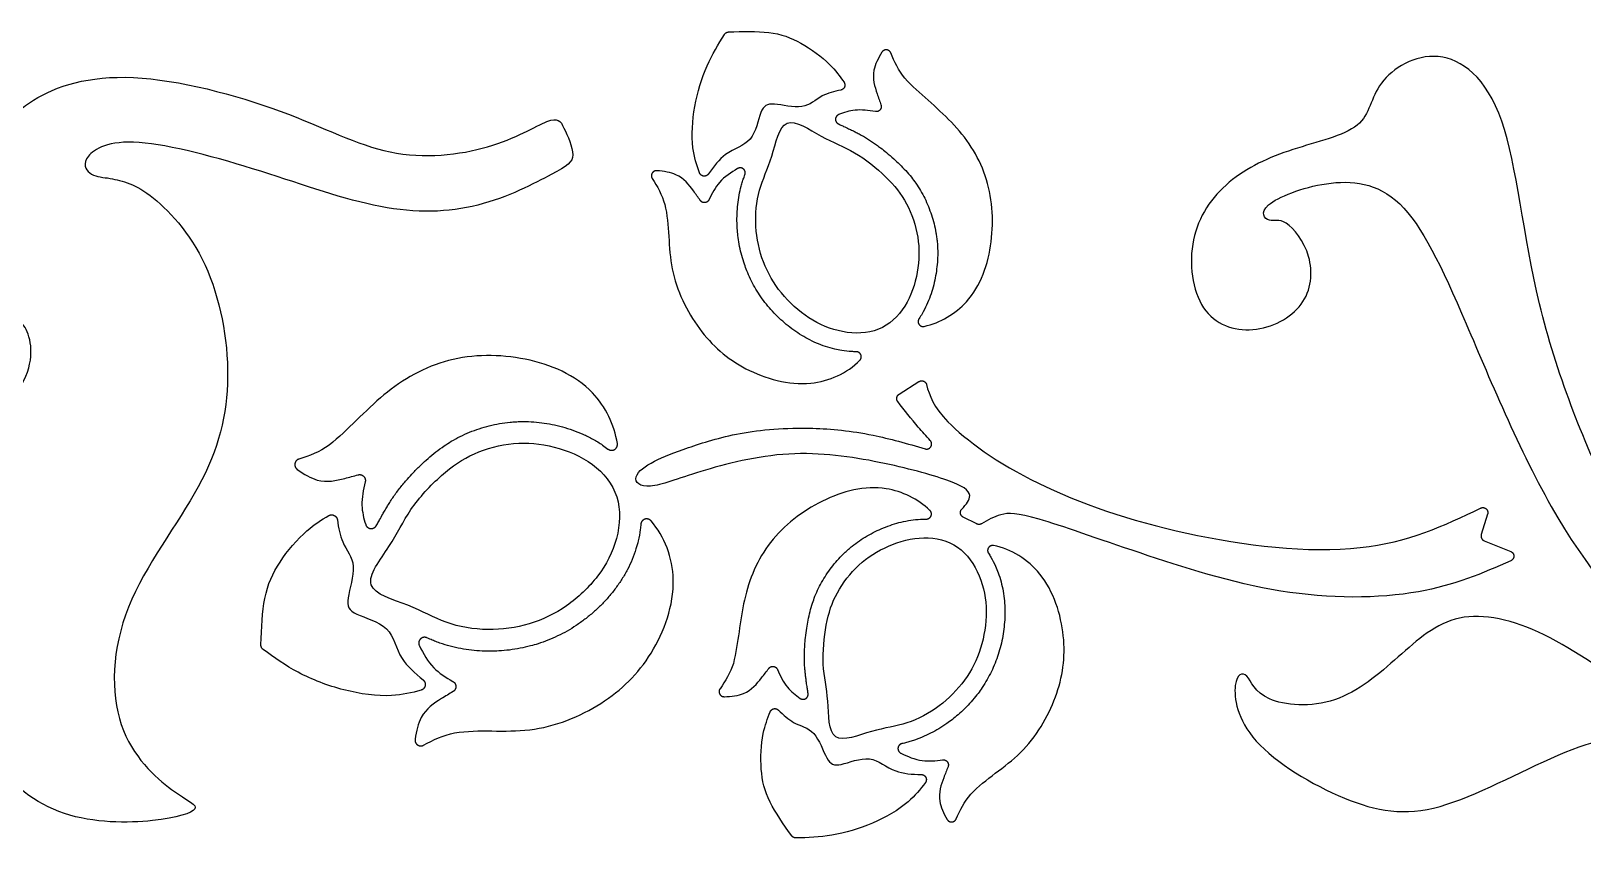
# Model space of a CAD drawing. Header units: millimetres. Extents: x -103 to 104, y -99 to 78.
# Drawn here: x -29.71 to 12.61, y 30.62 to 52.62 of the extents above; entities that cross this region are included whole.
import ezdxf

# ---------------------------------------------------------------- set-up
doc = ezdxf.new("R2010")
doc.units = ezdxf.units.MM
doc.header["$MEASUREMENT"] = 0

msp = doc.modelspace()

# ---------------------------------------------------------------- linework, layer by layer
at = {"color": 5, "linetype": 'ByBlock', "lineweight": -2}
for p, q in [((-6.038, 42.715), (-5.495, 43.06)), ((-3.919, 39.179), (-4.29, 39.364)), ((10.009, 39.448), (9.837, 38.887)), ((9.917, 38.719), (10.638, 38.431))]:
    msp.add_line(p, q, dxfattribs=at)
for points, knots in [([(-11.479, 48.752), (-11.557, 48.965), (-11.626, 49.186), (-11.702, 49.779), (-11.675, 50.176), (-11.605, 50.564), (-11.534, 50.953), (-11.42, 51.332), (-11.272, 51.668), (-11.134, 51.98), (-10.967, 52.255), (-10.798, 52.527)], [15.9296739, 15.9296739, 15.9296739, 15.9296739, 15.9745592, 15.9745592, 16.0370592, 16.0370592, 16.0370592, 16.0995592, 16.0995592, 16.0995592, 16.1576373, 16.1576373, 16.1576373, 16.1576373]), ([(-10.687, 52.592), (-10.297, 52.606), (-9.911, 52.618), (-9.591, 52.579), (-9.252, 52.537), (-8.988, 52.439), (-8.712, 52.285), (-8.436, 52.131), (-8.147, 51.921), (-7.931, 51.705), (-7.771, 51.546), (-7.65, 51.384), (-7.539, 51.221)], [11.0935189, 11.0935189, 11.0935189, 11.0935189, 11.2111676, 11.2111676, 11.2111676, 11.2736676, 11.2736676, 11.2736676, 11.3361676, 11.3361676, 11.3361676, 11.3824487, 11.3824487, 11.3824487, 11.3824487]), ([(14.704, 35.753), (13.983, 36.529), (12.893, 37.719), (11.923, 39.349), (10.954, 40.978), (10.106, 43.049), (9.424, 44.635), (8.741, 46.221), (8.223, 47.322), (7.612, 47.906), (7.001, 48.489), (6.296, 48.555), (5.619, 48.456), (4.941, 48.357), (4.292, 48.093), (4.038, 47.878), (3.785, 47.663), (3.928, 47.498), (4.06, 47.46), (4.192, 47.421), (4.314, 47.509), (4.517, 47.377), (4.721, 47.245), (5.007, 46.892), (5.129, 46.468), (5.25, 46.044), (5.206, 45.549), (4.925, 45.169), (4.644, 44.789), (4.126, 44.525), (3.609, 44.481), (3.091, 44.437), (2.573, 44.613), (2.265, 45.075), (1.957, 45.538), (1.858, 46.287), (1.99, 46.925), (2.122, 47.564), (2.485, 48.093), (2.965, 48.495), (3.444, 48.897), (4.038, 49.172), (4.699, 49.387), (5.36, 49.602), (6.087, 49.756), (6.814, 50.35), (6.814, 50.791), (7.116, 51.199), (7.419, 51.606), (8.025, 51.98), (8.664, 51.92), (9.302, 51.859), (9.974, 51.364), (10.393, 50.163), (10.811, 48.963), (10.976, 47.058), (11.428, 45.18), (11.879, 43.302), (12.617, 41.452), (13.339, 39.943), (14.06, 38.435), (14.765, 37.267), (15.332, 36.546), (15.899, 35.824), (16.329, 35.549), (16.736, 35.505), (16.714, 35.736), (16.422, 36.315), (16.13, 36.893), (15.569, 37.818), (14.985, 39.271), (14.401, 40.725), (13.796, 42.707), (13.493, 44.503), (13.19, 46.298), (13.19, 47.906), (13.482, 49.139), (13.774, 50.372), (14.357, 51.232), (15.073, 51.771), (15.789, 52.311), (16.637, 52.531), (17.479, 52.553), (18.322, 52.575), (19.159, 52.399), (19.792, 51.931), (20.425, 51.463), (20.855, 50.703), (21.092, 49.855), (21.329, 49.007), (21.373, 48.071), (21.086, 46.837), (20.8, 45.604), (20.183, 44.073), (19.853, 42.581), (19.522, 41.089), (19.478, 39.635), (19.627, 38.379), (19.776, 37.124), (20.117, 36.067), (20.53, 35.29), (20.943, 34.514), (21.428, 34.018), (21.731, 33.864), (22.033, 33.71), (22.155, 33.897), (22.177, 34.139), (22.199, 34.382), (22.121, 34.679), (21.912, 35.037), (21.703, 35.395), (21.362, 35.813), (21.169, 36.794), (20.976, 37.774), (20.932, 39.316), (21.284, 40.527), (21.637, 41.738), (22.386, 42.619), (23.085, 43.269), (23.784, 43.919), (24.434, 44.337), (25.117, 44.486), (25.8, 44.635), (26.516, 44.514), (27.083, 44.205), (27.65, 43.897), (28.068, 43.401), (28.234, 42.862), (28.399, 42.322), (28.311, 41.738), (27.997, 41.243), (27.683, 40.747), (27.143, 40.34), (26.538, 39.998), (25.932, 39.657), (25.26, 39.382), (24.687, 38.792), (24.115, 38.203), (23.641, 37.3), (23.559, 36.469), (23.476, 35.637), (23.784, 34.877), (24.247, 34.376), (24.709, 33.875), (25.326, 33.633), (25.684, 33.545), (26.042, 33.457), (26.141, 33.523), (26.059, 33.605), (25.976, 33.688), (25.712, 33.787), (25.442, 34.112), (25.172, 34.437), (24.897, 34.987), (24.946, 35.67), (24.996, 36.353), (25.37, 37.168), (26.003, 37.653), (26.636, 38.138), (27.527, 38.293), (28.177, 38.232), (28.827, 38.172), (29.235, 37.896), (29.725, 37.802), (30.216, 37.708), (30.789, 37.796), (31.147, 37.9), (31.504, 38.005), (31.648, 38.126), (31.609, 38.176), (31.571, 38.225), (31.35, 38.203), (31.124, 38.313), (30.899, 38.423), (30.668, 38.666), (30.612, 39.024), (30.557, 39.382), (30.679, 39.855), (30.976, 40.219), (31.273, 40.582), (31.747, 40.835), (32.286, 40.885), (32.826, 40.934), (33.432, 40.78), (33.784, 40.439), (34.137, 40.097), (34.236, 39.569), (34.159, 39.106), (34.082, 38.644), (33.828, 38.247), (32.969, 37.664), (32.363, 37.476), (31.708, 37.3), (31.053, 37.124), (30.348, 36.959), (29.77, 36.65), (29.192, 36.342), (28.74, 35.89), (28.553, 35.384), (28.366, 34.877), (28.443, 34.316), (28.784, 33.974), (29.126, 33.633), (29.731, 33.512), (30.513, 33.77), (31.295, 34.029), (32.253, 34.668), (33.189, 35.279), (34.125, 35.89), (35.04, 36.474), (35.706, 36.926), (36.372, 37.377), (36.791, 37.697), (36.989, 37.741), (37.187, 37.785), (37.165, 37.554), (37.121, 37.124), (37.077, 36.694), (37.011, 36.067), (36.917, 35.764), (36.824, 35.461), (36.703, 35.483), (36.367, 35.351), (36.031, 35.219), (35.48, 34.932), (34.17, 34.206), (32.859, 33.479), (30.789, 32.311), (29.021, 31.678), (27.254, 31.045), (25.789, 30.946), (24.054, 31.039), (22.32, 31.133), (20.315, 31.419), (17.144, 32.399), (15.976, 33.093), (14.936, 33.324), (13.895, 33.556), (12.981, 33.324), (11.929, 32.873), (10.877, 32.421), (9.688, 31.75), (8.713, 31.48), (7.739, 31.21), (6.979, 31.342), (6.103, 31.706), (5.228, 32.069), (4.237, 32.664), (3.168, 33.853), (3.091, 34.448), (3.168, 35.098), (3.323, 35.153), (3.444, 35.026), (3.565, 34.899), (3.653, 34.591), (4.06, 34.409), (4.468, 34.228), (5.195, 34.172), (5.839, 34.387), (6.483, 34.602), (7.045, 35.087), (7.573, 35.555), (8.102, 36.023), (8.598, 36.474), (9.247, 36.612), (9.897, 36.75), (10.701, 36.573), (11.555, 36.155), (12.408, 35.736), (13.311, 35.075), (14.054, 34.635), (14.798, 34.195), (15.382, 33.974), (15.701, 33.947), (16.02, 33.919), (16.075, 34.084), (15.927, 34.349), (15.778, 34.613), (15.426, 34.976), (14.704, 35.753)], [0, 0, 0, 0, 0.010417, 0.010417, 0.010417, 0.020833, 0.020833, 0.020833, 0.03125, 0.03125, 0.03125, 0.041667, 0.041667, 0.041667, 0.052083, 0.052083, 0.052083, 0.0625, 0.0625, 0.0625, 0.072917, 0.072917, 0.072917, 0.083333, 0.083333, 0.083333, 0.09375, 0.09375, 0.09375, 0.104167, 0.104167, 0.104167, 0.114583, 0.114583, 0.114583, 0.125, 0.125, 0.125, 0.135417, 0.135417, 0.135417, 0.145833, 0.145833, 0.145833, 0.15625, 0.15625, 0.166667, 0.166667, 0.166667, 0.177083, 0.177083, 0.177083, 0.1875, 0.1875, 0.1875, 0.197917, 0.197917, 0.197917, 0.208333, 0.208333, 0.208333, 0.21875, 0.21875, 0.21875, 0.229167, 0.229167, 0.239583, 0.239583, 0.239583, 0.25, 0.25, 0.25, 0.260417, 0.260417, 0.260417, 0.270833, 0.270833, 0.270833, 0.28125, 0.28125, 0.28125, 0.291667, 0.291667, 0.291667, 0.302083, 0.302083, 0.302083, 0.3125, 0.3125, 0.3125, 0.322917, 0.322917, 0.322917, 0.333333, 0.333333, 0.333333, 0.34375, 0.34375, 0.34375, 0.354167, 0.354167, 0.354167, 0.364583, 0.364583, 0.364583, 0.375, 0.375, 0.375, 0.385417, 0.385417, 0.385417, 0.395833, 0.395833, 0.395833, 0.40625, 0.40625, 0.40625, 0.416667, 0.416667, 0.416667, 0.427083, 0.427083, 0.427083, 0.4375, 0.4375, 0.4375, 0.447917, 0.447917, 0.447917, 0.458333, 0.458333, 0.458333, 0.46875, 0.46875, 0.46875, 0.479167, 0.479167, 0.479167, 0.489583, 0.489583, 0.489583, 0.5, 0.5, 0.5, 0.510417, 0.510417, 0.510417, 0.520833, 0.520833, 0.520833, 0.53125, 0.53125, 0.53125, 0.541667, 0.541667, 0.541667, 0.552083, 0.552083, 0.552083, 0.5625, 0.5625, 0.5625, 0.572917, 0.572917, 0.572917, 0.583333, 0.583333, 0.583333, 0.59375, 0.59375, 0.59375, 0.604167, 0.604167, 0.604167, 0.614583, 0.614583, 0.614583, 0.625, 0.625, 0.625, 0.635417, 0.635417, 0.635417, 0.645833, 0.645833, 0.645833, 0.65625, 0.65625, 0.65625, 0.666667, 0.666667, 0.677083, 0.677083, 0.677083, 0.6875, 0.6875, 0.6875, 0.697917, 0.697917, 0.697917, 0.708333, 0.708333, 0.708333, 0.71875, 0.71875, 0.71875, 0.729167, 0.729167, 0.729167, 0.739583, 0.739583, 0.739583, 0.75, 0.75, 0.75, 0.760417, 0.760417, 0.760417, 0.770833, 0.770833, 0.770833, 0.78125, 0.78125, 0.78125, 0.791667, 0.791667, 0.791667, 0.802083, 0.802083, 0.802083, 0.8125, 0.8125, 0.8125, 0.822917, 0.822917, 0.833333, 0.833333, 0.833333, 0.84375, 0.84375, 0.84375, 0.854167, 0.854167, 0.854167, 0.864583, 0.864583, 0.864583, 0.875, 0.875, 0.885417, 0.885417, 0.895833, 0.895833, 0.895833, 0.90625, 0.90625, 0.90625, 0.916667, 0.916667, 0.916667, 0.927083, 0.927083, 0.927083, 0.9375, 0.9375, 0.9375, 0.947917, 0.947917, 0.947917, 0.958333, 0.958333, 0.958333, 0.96875, 0.96875, 0.96875, 0.979167, 0.979167, 0.979167, 1, 1, 1, 1]), ([(-32.827, 51.867), (-32.819, 51.86), (-32.811, 51.852), (-32.643, 51.666), (-32.475, 51.48), (-32.146, 51.116), (-31.917, 50.629), (-31.688, 50.142), (-31.559, 49.533), (-31.255, 49.087), (-31.079, 49.251), (-30.827, 49.568), (-30.575, 49.884), (-30.246, 50.353), (-29.637, 50.734), (-29.027, 51.115), (-28.136, 51.408), (-25.686, 51.291), (-24.126, 50.881), (-22.913, 50.435), (-21.699, 49.99), (-20.832, 49.509), (-19.911, 49.321), (-18.991, 49.134), (-18.018, 49.239), (-17.256, 49.462), (-16.494, 49.685), (-15.391, 50.365), (-15.274, 50.177), (-15.175, 49.972), (-15.075, 49.767), (-14.934, 49.45), (-14.934, 49.245), (-14.934, 49.04), (-15.075, 48.946), (-15.52, 48.706), (-15.966, 48.466), (-16.716, 48.079), (-17.525, 47.873), (-18.334, 47.668), (-19.202, 47.645), (-20.181, 47.832), (-21.16, 48.02), (-22.25, 48.419), (-23.44, 48.794), (-24.63, 49.169), (-25.92, 49.521), (-26.758, 49.579), (-27.597, 49.638), (-27.983, 49.404), (-28.142, 49.204), (-28.3, 49.005), (-28.23, 48.841), (-28.104, 48.748), (-27.978, 48.655), (-27.797, 48.633), (-27.616, 48.611)], [6, 6, 6, 6, 6.047618, 6.047618, 6.047618, 6.095237, 6.095237, 6.095237, 6.142857, 6.142857, 6.190476, 6.190476, 6.190476, 6.238095, 6.238095, 6.238095, 6.285714, 6.285714, 6.333334, 6.333334, 6.333334, 6.380953, 6.380953, 6.380953, 6.428572, 6.428572, 6.428572, 6.476192, 6.523811, 6.523811, 6.523811, 6.57143, 6.57143, 6.57143, 6.619049, 6.619049, 6.619049, 6.666669, 6.666669, 6.666669, 6.714288, 6.714288, 6.714288, 6.761907, 6.761907, 6.761907, 6.809527, 6.809527, 6.809527, 6.857146, 6.857146, 6.857146, 6.904765, 6.904765, 6.904765, 7, 7, 7, 7]), ([(-6.507, 52.039), (-6.608, 51.873), (-6.691, 51.708), (-6.723, 51.55), (-6.769, 51.318), (-6.702, 51.101), (-6.637, 50.908), (-6.601, 50.801), (-6.566, 50.701), (-6.531, 50.605)], [183.4321459, 183.4321459, 183.4321459, 183.4321459, 183.4679005, 183.4679005, 183.4679005, 183.5205321, 183.5205321, 183.5205321, 183.549741, 183.549741, 183.549741, 183.549741]), ([(-5.35, 44.565), (-4.914, 44.666), (-3.962, 45.219), (-3.401, 46.856), (-3.549, 48.742), (-4.536, 50.199), (-5.487, 50.904), (-5.884, 51.334)], [176.36932, 176.36932, 176.36932, 176.36932, 177.128355, 178.128355, 179.128355, 180.128356, 181.128356, 181.128356, 181.128356, 181.128356]), ([(-7.624, 51.01), (-7.81, 50.97), (-7.987, 50.923), (-8.131, 50.847), (-8.327, 50.745), (-8.463, 50.591), (-8.689, 50.557), (-8.915, 50.523), (-9.232, 50.608), (-9.435, 50.624), (-9.639, 50.64), (-9.73, 50.586), (-9.878, 50.199), (-9.936, 49.866), (-10.101, 49.672), (-10.266, 49.477), (-10.539, 49.422), (-10.771, 49.25), (-10.943, 49.122), (-11.093, 48.93), (-11.237, 48.721)], [13.3388932, 13.3388932, 13.3388932, 13.3388932, 13.3850905, 13.3850905, 13.3850905, 13.4475905, 13.4475905, 13.4475905, 13.5100905, 13.5100905, 13.5100905, 13.5725905, 13.5725905, 13.6350905, 13.6350905, 13.6350905, 13.6975905, 13.6975905, 13.6975905, 13.7441339, 13.7441339, 13.7441339, 13.7441339]), ([(-6.683, 50.422), (-6.874, 50.456), (-7.062, 50.477), (-7.394, 50.443), (-7.541, 50.396), (-7.685, 50.338)], [185.64271007, 185.64271007, 185.64271007, 185.64271007, 185.67997028, 185.67997028, 185.71247317, 185.71247317, 185.71247317, 185.71247317]), ([(-7.693, 50.087), (-7.678, 50.079), (-7.63, 50.056), (-7.537, 50.013), (-7.425, 49.961), (-7.309, 49.906), (-7.203, 49.854), (-7.094, 49.796), (-6.982, 49.733), (-6.832, 49.641), (-6.686, 49.541), (-6.524, 49.42), (-6.367, 49.296), (-6.194, 49.147), (-6.019, 48.982), (-5.856, 48.814), (-5.708, 48.641), (-5.573, 48.46), (-5.45, 48.27), (-5.336, 48.058), (-5.236, 47.835), (-5.151, 47.604), (-5.082, 47.365), (-5.038, 47.162), (-5.013, 46.997), (-4.994, 46.833), (-4.982, 46.626), (-4.987, 46.378), (-5.01, 46.13), (-5.064, 45.798), (-5.152, 45.467), (-5.283, 45.144), (-5.389, 44.939), (-5.465, 44.819), (-5.494, 44.776)], [125.898421, 125.898421, 125.898421, 125.898421, 126.280353, 127.051078, 128.148264, 128.976946, 129.839476, 130.736329, 131.67418, 132.638096, 134.577533, 135.547382, 137.046311, 138.948672, 140.533484, 142.30278, 144.037372, 145.498222, 147.231888, 148.98565, 150.758143, 152.552167, 154.36168, 156.180744, 157.091043, 157.997474, 159.801501, 161.607273, 163.413626, 165.220921, 168.951709, 170.875399, 172.836009, 173.974432, 173.974432, 173.974432, 173.974432]), ([(-11.458, 47.998), (-11.517, 48.082), (-11.578, 48.169), (-11.644, 48.26), (-11.765, 48.425), (-11.904, 48.605), (-12.12, 48.701), (-12.266, 48.767), (-12.449, 48.794), (-12.643, 48.808)], [125.3547571, 125.3547571, 125.3547571, 125.3547571, 125.38397, 125.38397, 125.38397, 125.4366016, 125.4366016, 125.4366016, 125.4723584, 125.4723584, 125.4723584, 125.4723584]), ([(-7.205, 43.874), (-7.247, 43.875), (-7.379, 43.879), (-7.576, 43.901), (-7.816, 43.949), (-8.047, 44.014), (-8.292, 44.108), (-8.526, 44.221), (-8.75, 44.352), (-8.962, 44.499), (-9.164, 44.66), (-9.355, 44.835), (-9.532, 45.021), (-9.749, 45.281), (-9.982, 45.629), (-10.154, 45.986), (-10.262, 46.277), (-10.355, 46.577), (-10.43, 46.953), (-10.459, 47.336), (-10.457, 47.637), (-10.438, 47.891), (-10.401, 48.143), (-10.353, 48.353), (-10.305, 48.515), (-10.27, 48.619), (-10.249, 48.68), (-10.24, 48.703)], [134.955094, 134.955094, 134.955094, 134.955094, 135.86946, 137.851595, 139.272564, 141.196637, 143.101053, 144.991354, 146.873422, 148.752851, 150.631773, 152.514884, 154.389551, 156.243086, 159.899127, 163.516415, 164.871798, 166.686485, 170.363566, 173.208014, 175.068249, 176.925986, 178.78404, 180.630656, 181.612266, 182.476313, 183.021031, 183.021031, 183.021031, 183.021031]), ([(-27.616, 48.611), (-27.274, 48.549), (-26.932, 48.488), (-26.457, 48.132), (-25.983, 47.776), (-25.374, 47.126), (-24.962, 46.238), (-24.551, 45.35), (-24.336, 44.224), (-24.354, 42.159), (-24.588, 41.22), (-25.146, 40.194), (-25.704, 39.169), (-26.587, 38.058), (-27.047, 36.912), (-27.506, 35.766), (-27.542, 34.585), (-27.245, 33.711), (-26.948, 32.837), (-26.318, 32.269), (-25.872, 31.941), (-25.426, 31.613), (-25.164, 31.525), (-25.239, 31.412), (-25.313, 31.3), (-25.723, 31.162), (-26.393, 31.092), (-27.064, 31.021), (-27.995, 31.018), (-28.797, 31.286), (-29.6, 31.554), (-30.275, 32.093), (-30.679, 32.731), (-31.083, 33.369), (-31.217, 34.105), (-31.152, 34.899), (-31.087, 35.693), (-30.823, 36.546), (-30.636, 37.076), (-30.449, 37.607), (-30.339, 37.814), (-30.429, 37.971), (-30.52, 38.127), (-30.812, 38.233), (-31.106, 38.484), (-31.4, 38.735), (-31.696, 39.131), (-31.89, 39.56), (-32.084, 39.99), (-32.175, 40.455), (-32.075, 40.736), (-31.975, 41.018), (-31.684, 41.117), (-31.215, 41.513), (-30.746, 41.909), (-30.1, 42.602), (-29.846, 43.208), (-29.593, 43.815), (-29.733, 44.336), (-29.898, 44.585), (-30.063, 44.834), (-30.254, 44.811), (-30.369, 44.573), (-30.485, 44.334), (-30.524, 43.88), (-30.723, 43.432), (-30.922, 42.984), (-31.281, 42.543), (-31.776, 42.183), (-32.271, 41.823), (-32.902, 41.545), (-33.482, 41.543), (-34.062, 41.541), (-34.59, 41.816), (-35.118, 42.091)], [4, 4, 4, 4, 4.076922, 4.076922, 4.076922, 4.115383, 4.115383, 4.115383, 4.153845, 4.153845, 4.192306, 4.192306, 4.192306, 4.230768, 4.230768, 4.230768, 4.26923, 4.26923, 4.26923, 4.307691, 4.307691, 4.307691, 4.346153, 4.346153, 4.346153, 4.384614, 4.384614, 4.384614, 4.423076, 4.423076, 4.423076, 4.461538, 4.461538, 4.461538, 4.499999, 4.499999, 4.499999, 4.538461, 4.538461, 4.538461, 4.576922, 4.576922, 4.576922, 4.615384, 4.615384, 4.615384, 4.653846, 4.653846, 4.653846, 4.692307, 4.692307, 4.692307, 4.730769, 4.730769, 4.730769, 4.76923, 4.76923, 4.76923, 4.807692, 4.807692, 4.807692, 4.846154, 4.846154, 4.846154, 4.884615, 4.884615, 4.884615, 4.923077, 4.923077, 4.923077, 4.961538, 4.961538, 4.961538, 5, 5, 5, 5]), ([(-12.428, 47.892), (-12.287, 47.323), (-12.392, 46.117), (-11.541, 44.401), (-10.329, 43.323), (-8.516, 42.805), (-7.454, 43.289), (-7.108, 43.641)], [127.776148, 127.776148, 127.776148, 127.776148, 128.776148, 129.776148, 130.776148, 131.776148, 132.616038, 132.616038, 132.616038, 132.616038]), ([(-13.719, 41.371), (-13.799, 41.882), (-14.358, 43.028), (-16.2, 43.814), (-18.39, 43.803), (-20.154, 42.786), (-21.05, 41.748), (-21.579, 41.326)], [176.36932, 176.36932, 176.36932, 176.36932, 177.128355, 178.128355, 179.128356, 180.128356, 181.128356, 181.128356, 181.128356, 181.128356]), ([(-5.288, 42.977), (-5.216, 42.682), (-4.949, 41.992), (-2.487, 40.207), (1.609, 38.804), (6.724, 38.179), (8.836, 39.13), (9.818, 39.612)], [42.3713694, 42.3713694, 42.3713694, 42.3713694, 42.3971093, 42.4283593, 42.4596093, 42.4908593, 42.5193439, 42.5193439, 42.5193439, 42.5193439]), ([(-5.186, 41.451), (-5.297, 41.571), (-5.598, 41.907), (-5.888, 42.277), (-6.073, 42.515)], [38.75003229, 38.75003229, 38.75003229, 38.75003229, 38.76527419, 38.79205751, 38.79205751, 38.79205751, 38.79205751]), ([(-20.292, 39.132), (-20.282, 39.149), (-20.252, 39.202), (-20.193, 39.306), (-20.124, 39.431), (-20.051, 39.56), (-19.981, 39.678), (-19.906, 39.8), (-19.824, 39.923), (-19.704, 40.088), (-19.577, 40.249), (-19.424, 40.426), (-19.267, 40.596), (-19.08, 40.783), (-18.875, 40.972), (-18.668, 41.145), (-18.456, 41.301), (-18.235, 41.442), (-18.005, 41.568), (-17.75, 41.682), (-17.485, 41.778), (-17.211, 41.857), (-16.93, 41.917), (-16.691, 41.95), (-16.499, 41.966), (-16.307, 41.974), (-16.068, 41.97), (-15.781, 41.943), (-15.498, 41.896), (-15.119, 41.805), (-14.744, 41.675), (-14.382, 41.497), (-14.155, 41.357), (-14.022, 41.259), (-13.975, 41.222)], [125.898421, 125.898421, 125.898421, 125.898421, 126.280353, 127.051078, 128.148264, 128.976946, 129.839476, 130.736329, 131.67418, 132.638096, 134.577533, 135.547382, 137.046311, 138.948672, 140.533484, 142.30278, 144.037372, 145.498222, 147.231888, 148.98565, 150.758143, 152.552167, 154.36168, 156.180744, 157.091043, 157.997474, 159.801501, 161.607273, 163.413626, 165.220921, 168.951709, 170.875399, 172.836009, 173.974432, 173.974432, 173.974432, 173.974432]), ([(-11.781, 41.259), (-11.4, 41.391), (-10.467, 41.694), (-8.701, 41.846), (-6.939, 41.686), (-5.816, 41.371), (-5.327, 41.226)], [35.9979072, 35.9979072, 35.9979072, 35.9979072, 36.0447822, 36.0916572, 36.1229072, 36.1463715, 36.1463715, 36.1463715, 36.1463715]), ([(-4.328, 39.582), (-4.204, 39.713), (-3.975, 40.01), (-4.501, 40.342), (-6.485, 40.886), (-9.03, 41.261), (-11.663, 40.586), (-12.523, 40.233), (-12.812, 40.209), (-13.101, 40.185), (-13.25, 40.315), (-13.205, 40.466), (-13.161, 40.618), (-12.756, 40.901), (-12.162, 41.127), (-11.781, 41.259)], [35.6932503, 35.6932503, 35.6932503, 35.6932503, 35.7166572, 35.7479072, 35.7791572, 35.8104072, 35.8416572, 35.8729072, 35.8729072, 35.8729072, 35.9041572, 35.9041572, 35.9041572, 35.9510322, 35.9979072, 35.9979072, 35.9979072, 35.9979072]), ([(-22.446, 40.666), (-22.262, 40.536), (-22.079, 40.426), (-21.9, 40.376), (-21.636, 40.303), (-21.379, 40.362), (-21.151, 40.421), (-21.024, 40.453), (-20.906, 40.485), (-20.792, 40.518)], [183.4321459, 183.4321459, 183.4321459, 183.4321459, 183.4679005, 183.4679005, 183.4679005, 183.5205321, 183.5205321, 183.5205321, 183.549741, 183.549741, 183.549741, 183.549741]), ([(-20.594, 40.326), (-20.649, 40.109), (-20.689, 39.894), (-20.678, 39.508), (-20.636, 39.334), (-20.581, 39.163)], [185.64271007, 185.64271007, 185.64271007, 185.64271007, 185.67997028, 185.67997028, 185.71247317, 185.71247317, 185.71247317, 185.71247317]), ([(-5.198, 39.549), (-5.522, 39.857), (-6.508, 40.348), (-8.184, 39.916), (-9.677, 38.754), (-10.35, 37.129), (-10.416, 35.946), (-10.556, 35.379)], [176.36932, 176.36932, 176.36932, 176.36932, 177.128355, 178.128355, 179.128356, 180.128356, 181.128356, 181.128356, 181.128356, 181.128356]), ([(-23.437, 35.888), (-23.421, 36.339), (-23.401, 36.786), (-23.329, 37.151), (-23.253, 37.539), (-23.117, 37.836), (-22.916, 38.141), (-22.715, 38.447), (-22.447, 38.762), (-22.181, 38.994), (-21.983, 39.166), (-21.786, 39.292), (-21.589, 39.406)], [15.2126798, 15.2126798, 15.2126798, 15.2126798, 15.3303285, 15.3303285, 15.3303285, 15.3928285, 15.3928285, 15.3928285, 15.4553286, 15.4553286, 15.4553286, 15.5016096, 15.5016096, 15.5016096, 15.5016096]), ([(10.644, 38.178), (9.879, 37.833), (8.208, 37.136), (4.377, 37.136), (0.357, 38.425), (-2.6, 39.487), (-3.257, 39.487), (-3.619, 39.284), (-3.787, 39.184)], [48.7078753, 48.7078753, 48.7078753, 48.7078753, 48.7355748, 48.7668248, 48.7980748, 48.8293248, 48.8605748, 48.8882902, 48.8882902, 48.8882902, 48.8882902]), ([(-21.352, 39.29), (-21.321, 39.072), (-21.282, 38.864), (-21.207, 38.69), (-21.106, 38.456), (-20.94, 38.286), (-20.919, 38.022), (-20.899, 37.758), (-21.024, 37.4), (-21.06, 37.166), (-21.095, 36.932), (-21.04, 36.823), (-20.606, 36.619), (-20.227, 36.525), (-20.016, 36.317), (-19.806, 36.11), (-19.764, 35.79), (-19.586, 35.508), (-19.453, 35.298), (-19.243, 35.109), (-19.015, 34.926)], [17.4580541, 17.4580541, 17.4580541, 17.4580541, 17.5042514, 17.5042514, 17.5042514, 17.5667515, 17.5667515, 17.5667515, 17.6292515, 17.6292515, 17.6292515, 17.6917515, 17.6917515, 17.7542515, 17.7542515, 17.7542515, 17.8167515, 17.8167515, 17.8167515, 17.8632948, 17.8632948, 17.8632948, 17.8632948]), ([(-13.079, 39.171), (-13.083, 39.122), (-13.099, 38.97), (-13.141, 38.744), (-13.216, 38.472), (-13.311, 38.21), (-13.44, 37.935), (-13.591, 37.675), (-13.761, 37.428), (-13.948, 37.195), (-14.152, 36.975), (-14.369, 36.77), (-14.599, 36.581), (-14.918, 36.353), (-15.339, 36.113), (-15.766, 35.945), (-16.111, 35.844), (-16.465, 35.763), (-16.905, 35.708), (-17.35, 35.706), (-17.697, 35.734), (-17.989, 35.778), (-18.277, 35.842), (-18.515, 35.915), (-18.698, 35.983), (-18.815, 36.033), (-18.883, 36.063), (-18.91, 36.075)], [132.773443, 132.773443, 132.773443, 132.773443, 133.687809, 135.669944, 137.090913, 139.014985, 140.919402, 142.809703, 144.691771, 146.5712, 148.450121, 150.333233, 152.2079, 154.061435, 157.717476, 161.334763, 162.690147, 164.504833, 168.181915, 171.026363, 172.886597, 174.744334, 176.602388, 178.449005, 179.430615, 180.294661, 180.83938, 180.83938, 180.83938, 180.83938]), ([(-18.158, 33.481), (-17.489, 33.595), (-16.106, 33.372), (-14.053, 34.209), (-12.706, 35.518), (-11.955, 37.567), (-12.424, 38.834), (-12.801, 39.263)], [125.594496, 125.594496, 125.594496, 125.594496, 126.594496, 127.594496, 128.594496, 129.594496, 130.434386, 130.434386, 130.434386, 130.434386]), ([(-8.519, 34.554), (-8.521, 34.571), (-8.528, 34.623), (-8.543, 34.725), (-8.562, 34.848), (-8.579, 34.974), (-8.594, 35.092), (-8.606, 35.215), (-8.615, 35.342), (-8.62, 35.518), (-8.617, 35.696), (-8.606, 35.897), (-8.588, 36.097), (-8.559, 36.323), (-8.518, 36.56), (-8.467, 36.788), (-8.404, 37.007), (-8.328, 37.219), (-8.236, 37.427), (-8.122, 37.639), (-7.991, 37.845), (-7.845, 38.043), (-7.684, 38.232), (-7.538, 38.381), (-7.415, 38.492), (-7.287, 38.599), (-7.121, 38.722), (-6.911, 38.855), (-6.692, 38.972), (-6.385, 39.109), (-6.06, 39.218), (-5.718, 39.286), (-5.489, 39.31), (-5.347, 39.313), (-5.295, 39.312)], [125.898421, 125.898421, 125.898421, 125.898421, 126.280353, 127.051078, 128.148264, 128.976946, 129.839476, 130.736329, 131.67418, 132.638097, 134.577533, 135.547382, 137.046311, 138.948672, 140.533484, 142.30278, 144.037372, 145.498222, 147.231888, 148.985651, 150.758143, 152.552167, 154.36168, 156.180744, 157.091043, 157.997474, 159.801501, 161.607273, 163.413626, 165.220921, 168.951709, 170.875399, 172.836009, 173.974432, 173.974432, 173.974432, 173.974432]), ([(-4.081, 31.809), (-3.683, 32.239), (-2.619, 32.816), (-1.654, 34.47), (-1.421, 36.076), (-1.987, 37.874), (-2.975, 38.494), (-3.459, 38.59)], [129.830227, 129.830227, 129.830227, 129.830227, 130.830227, 131.830227, 132.830227, 133.830227, 134.670117, 134.670117, 134.670117, 134.670117]), ([(-3.601, 38.38), (-3.578, 38.345), (-3.509, 38.232), (-3.419, 38.056), (-3.326, 37.83), (-3.254, 37.6), (-3.197, 37.344), (-3.163, 37.086), (-3.15, 36.828), (-3.155, 36.569), (-3.179, 36.312), (-3.219, 36.057), (-3.277, 35.806), (-3.375, 35.482), (-3.538, 35.096), (-3.741, 34.756), (-3.925, 34.505), (-4.124, 34.263), (-4.396, 33.994), (-4.7, 33.758), (-4.952, 33.595), (-5.176, 33.471), (-5.407, 33.363), (-5.608, 33.287), (-5.769, 33.238), (-5.875, 33.21), (-5.938, 33.195), (-5.962, 33.189)], [137.009173, 137.009173, 137.009173, 137.009173, 137.923539, 139.905675, 141.326644, 143.250716, 145.155133, 147.045433, 148.927502, 150.806931, 152.685852, 154.568964, 156.44363, 158.297166, 161.953206, 165.570494, 166.925878, 168.740564, 172.417646, 175.262093, 177.122328, 178.980065, 180.838119, 182.684736, 183.666345, 184.530392, 185.07511, 185.07511, 185.07511, 185.07511]), ([(-19.07, 34.649), (-19.323, 34.576), (-19.584, 34.516), (-20.275, 34.478), (-20.732, 34.543), (-21.174, 34.657), (-21.616, 34.771), (-22.044, 34.934), (-22.42, 35.134), (-22.769, 35.319), (-23.072, 35.535), (-23.372, 35.753)], [20.0488349, 20.0488349, 20.0488349, 20.0488349, 20.0937202, 20.0937202, 20.1562202, 20.1562202, 20.1562202, 20.2187202, 20.2187202, 20.2187202, 20.2767983, 20.2767983, 20.2767983, 20.2767983]), ([(-10.802, 34.47), (-10.608, 34.478), (-10.424, 34.498), (-10.275, 34.559), (-10.056, 34.648), (-9.911, 34.824), (-9.786, 34.984), (-9.716, 35.073), (-9.652, 35.157), (-9.591, 35.24)], [183.4321459, 183.4321459, 183.4321459, 183.4321459, 183.4679005, 183.4679005, 183.4679005, 183.5205321, 183.5205321, 183.5205321, 183.549741, 183.549741, 183.549741, 183.549741]), ([(-9.355, 35.213), (-9.278, 35.035), (-9.193, 34.867), (-8.981, 34.608), (-8.861, 34.511), (-8.733, 34.423)], [185.64271007, 185.64271007, 185.64271007, 185.64271007, 185.67997028, 185.67997028, 185.71247317, 185.71247317, 185.71247317, 185.71247317]), ([(-18.199, 34.609), (-18.301, 34.548), (-18.406, 34.485), (-18.517, 34.416), (-18.717, 34.291), (-18.937, 34.146), (-19.067, 33.905), (-19.155, 33.741), (-19.201, 33.532), (-19.234, 33.31)], [123.1731056, 123.1731056, 123.1731056, 123.1731056, 123.2023185, 123.2023185, 123.2023185, 123.2549501, 123.2549501, 123.2549501, 123.2907069, 123.2907069, 123.2907069, 123.2907069]), ([(-8.964, 30.676), (-9.19, 30.994), (-9.412, 31.31), (-9.555, 31.598), (-9.707, 31.904), (-9.771, 32.178), (-9.794, 32.494), (-9.817, 32.809), (-9.8, 33.166), (-9.74, 33.465), (-9.695, 33.686), (-9.626, 33.876), (-9.551, 34.058)], [13.0607111, 13.0607111, 13.0607111, 13.0607111, 13.1783599, 13.1783599, 13.1783599, 13.2408599, 13.2408599, 13.2408599, 13.3033599, 13.3033599, 13.3033599, 13.3496409, 13.3496409, 13.3496409, 13.3496409]), ([(-9.328, 34.104), (-9.192, 33.971), (-9.055, 33.849), (-8.913, 33.77), (-8.72, 33.663), (-8.517, 33.634), (-8.364, 33.464), (-8.211, 33.294), (-8.108, 32.982), (-8.009, 32.804), (-7.91, 32.625), (-7.815, 32.579), (-7.41, 32.668), (-7.101, 32.803), (-6.848, 32.772), (-6.594, 32.741), (-6.397, 32.544), (-6.127, 32.445), (-5.925, 32.371), (-5.682, 32.352), (-5.429, 32.347)], [15.3060854, 15.3060854, 15.3060854, 15.3060854, 15.3522827, 15.3522827, 15.3522827, 15.4147827, 15.4147827, 15.4147827, 15.4772828, 15.4772828, 15.4772828, 15.5397828, 15.5397828, 15.6022828, 15.6022828, 15.6022828, 15.6647828, 15.6647828, 15.6647828, 15.7113261, 15.7113261, 15.7113261, 15.7113261]), ([(-4.703, 32.56), (-4.741, 32.464), (-4.78, 32.366), (-4.819, 32.26), (-4.891, 32.069), (-4.965, 31.854), (-4.926, 31.62), (-4.9, 31.462), (-4.822, 31.295), (-4.728, 31.125)], [127.4088362, 127.4088362, 127.4088362, 127.4088362, 127.4380491, 127.4380491, 127.4380491, 127.4906807, 127.4906807, 127.4906807, 127.5264376, 127.5264376, 127.5264376, 127.5264376]), ([(-5.321, 32.128), (-5.456, 31.945), (-5.603, 31.766), (-6.056, 31.377), (-6.402, 31.18), (-6.765, 31.025), (-7.128, 30.87), (-7.508, 30.757), (-7.87, 30.696), (-8.206, 30.639), (-8.528, 30.627), (-8.848, 30.618)], [17.8968662, 17.8968662, 17.8968662, 17.8968662, 17.9417515, 17.9417515, 18.0042515, 18.0042515, 18.0042515, 18.0667515, 18.0667515, 18.0667515, 18.1248296, 18.1248296, 18.1248296, 18.1248296])]:
    msp.add_open_spline(points, degree=3, knots=knots, dxfattribs=at)
for points, weights in [([(-10.798, 52.527), (-10.76, 52.59), (-10.687, 52.592)], [1, 0.882576204623, 1]), ([(-3.787, 39.184), (-3.852, 39.146), (-3.919, 39.179)], [1, 0.87741997086, 1]), ([(9.837, 38.887), (9.8, 38.766), (9.917, 38.719)], [1, 0.735498319802, 1]), ([(-23.372, 35.753), (-23.441, 35.803), (-23.437, 35.888)], [1, 0.882576204623, 1]), ([(-8.848, 30.618), (-8.921, 30.616), (-8.964, 30.676)], [1, 0.882576204622, 1])]:
    msp.add_rational_spline(points, weights, degree=2, dxfattribs=at)
for points, weights, knots in [([(-6.262, 52.019), (-6.293, 52.098), (-6.378, 52.105), (-6.463, 52.113), (-6.507, 52.039)], [1, 0.849079850462, 1, 0.849079850462, 1], [181.205925, 181.205925, 181.205925, 182.319035, 182.319035, 183.432146, 183.432146, 183.432146]), ([(-7.539, 51.221), (-7.498, 51.161), (-7.525, 51.093), (-7.552, 51.025), (-7.624, 51.01)], [1, 0.882750834985, 1, 0.882750834985, 1], [11.382449, 11.382449, 11.382449, 12.360671, 12.360671, 13.338893, 13.338893, 13.338893]), ([(-6.531, 50.605), (-6.504, 50.53), (-6.554, 50.469), (-6.605, 50.409), (-6.683, 50.422)], [1, 0.866203598643, 1, 0.866203598643, 1], [183.549741, 183.549741, 183.549741, 184.596226, 184.596226, 185.64271, 185.64271, 185.64271]), ([(-7.685, 50.338), (-7.768, 50.304), (-7.771, 50.215), (-7.774, 50.126), (-7.693, 50.087)], [1, 0.83819282042, 1, 0.83819282042, 1], [185.712473, 185.712473, 185.712473, 186.866144, 186.866144, 188.019814, 188.019814, 188.019814]), ([(-12.643, 48.808), (-12.728, 48.815), (-12.772, 48.741), (-12.815, 48.667), (-12.768, 48.596)], [1, 0.849080295306, 1, 0.849080295306, 1], [125.472358, 125.472358, 125.472358, 126.585467, 126.585467, 127.698576, 127.698576, 127.698576]), ([(-11.237, 48.721), (-11.284, 48.652), (-11.367, 48.663), (-11.45, 48.673), (-11.479, 48.752)], [1, 0.854408459922, 1, 0.854408459922, 1], [13.744134, 13.744134, 13.744134, 14.836904, 14.836904, 15.929674, 15.929674, 15.929674]), ([(-10.24, 48.703), (-10.206, 48.794), (-10.281, 48.856), (-10.355, 48.918), (-10.439, 48.869)], [1, 0.817156413988, 1, 0.817156413988, 1], [183.021031, 183.021031, 183.021031, 184.249703, 184.249703, 185.478375, 185.478375, 185.478375]), ([(-11.221, 48.017), (-11.255, 47.946), (-11.334, 47.939), (-11.413, 47.933), (-11.458, 47.998)], [1, 0.866216196174, 1, 0.866216196174, 1], [185.559137, 185.559137, 185.559137, 186.605571, 186.605571, 187.652005, 187.652005, 187.652005]), ([(-5.494, 44.776), (-5.547, 44.698), (-5.494, 44.621), (-5.441, 44.544), (-5.35, 44.565)], [1, 0.826056559435, 1, 0.826056559435, 1], [173.974432, 173.974432, 173.974432, 175.171876, 175.171876, 176.36932, 176.36932, 176.36932]), ([(-7.108, 43.641), (-7.044, 43.706), (-7.079, 43.79), (-7.114, 43.874), (-7.205, 43.874)], [1, 0.833842291243, 1, 0.833842291243, 1], [132.616038, 132.616038, 132.616038, 133.785566, 133.785566, 134.955094, 134.955094, 134.955094]), ([(-5.495, 43.06), (-5.436, 43.098), (-5.371, 43.072), (-5.305, 43.046), (-5.288, 42.977)], [1, 0.889741026681, 1, 0.889741026681, 1], [40.475294, 40.475294, 40.475294, 41.423332, 41.423332, 42.371369, 42.371369, 42.371369]), ([(-6.073, 42.515), (-6.11, 42.563), (-6.099, 42.623), (-6.089, 42.682), (-6.038, 42.715)], [1, 0.914821645067, 1, 0.914821645067, 1], [38.792058, 38.792058, 38.792058, 39.623518, 39.623518, 40.454979, 40.454979, 40.454979]), ([(-13.975, 41.222), (-13.89, 41.154), (-13.796, 41.209), (-13.703, 41.264), (-13.719, 41.371)], [1, 0.826056559435, 1, 0.826056559435, 1], [173.974432, 173.974432, 173.974432, 175.171876, 175.171876, 176.36932, 176.36932, 176.36932]), ([(-5.327, 41.226), (-5.226, 41.196), (-5.171, 41.285), (-5.116, 41.374), (-5.186, 41.451)], [1, 0.795529606371, 1, 0.795529606371, 1], [36.146372, 36.146372, 36.146372, 37.448202, 37.448202, 38.750032, 38.750032, 38.750032]), ([(-22.402, 40.948), (-22.496, 40.918), (-22.511, 40.821), (-22.527, 40.723), (-22.446, 40.666)], [1, 0.849079850462, 1, 0.849079850462, 1], [181.205925, 181.205925, 181.205925, 182.319035, 182.319035, 183.432146, 183.432146, 183.432146]), ([(-20.792, 40.518), (-20.703, 40.543), (-20.637, 40.479), (-20.572, 40.415), (-20.594, 40.326)], [1, 0.866203598643, 1, 0.866203598643, 1], [183.549741, 183.549741, 183.549741, 184.596226, 184.596226, 185.64271, 185.64271, 185.64271]), ([(-21.589, 39.406), (-21.516, 39.448), (-21.44, 39.411), (-21.363, 39.374), (-21.352, 39.29)], [1, 0.882750834985, 1, 0.882750834985, 1], [15.50161, 15.50161, 15.50161, 16.479832, 16.479832, 17.458054, 17.458054, 17.458054]), ([(-5.295, 39.312), (-5.201, 39.311), (-5.166, 39.398), (-5.13, 39.485), (-5.198, 39.549)], [1, 0.826056559435, 1, 0.826056559435, 1], [173.974432, 173.974432, 173.974432, 175.171876, 175.171876, 176.36932, 176.36932, 176.36932]), ([(-4.29, 39.364), (-4.351, 39.395), (-4.363, 39.463), (-4.376, 39.531), (-4.328, 39.582)], [1, 0.893404017462, 1, 0.893404017462, 1], [33.829529, 33.829529, 33.829529, 34.76139, 34.76139, 35.69325, 35.69325, 35.69325]), ([(9.818, 39.612), (9.899, 39.651), (9.967, 39.593), (10.036, 39.534), (10.009, 39.448)], [1, 0.835769210218, 1, 0.835769210218, 1], [42.519344, 42.519344, 42.519344, 43.681872, 43.681872, 44.8444, 44.8444, 44.8444]), ([(-20.581, 39.163), (-20.55, 39.064), (-20.447, 39.053), (-20.344, 39.042), (-20.292, 39.132)], [1, 0.83819282042, 1, 0.83819282042, 1], [185.712473, 185.712473, 185.712473, 186.866144, 186.866144, 188.019814, 188.019814, 188.019814]), ([(-12.801, 39.263), (-12.87, 39.342), (-12.97, 39.309), (-13.07, 39.276), (-13.079, 39.171)], [1, 0.833842291243, 1, 0.833842291243, 1], [130.434386, 130.434386, 130.434386, 131.603914, 131.603914, 132.773443, 132.773443, 132.773443]), ([(-3.459, 38.59), (-3.548, 38.607), (-3.599, 38.532), (-3.65, 38.457), (-3.601, 38.38)], [1, 0.833842291243, 1, 0.833842291243, 1], [134.670117, 134.670117, 134.670117, 135.839645, 135.839645, 137.009173, 137.009173, 137.009173]), ([(10.638, 38.431), (10.723, 38.397), (10.725, 38.306), (10.727, 38.215), (10.644, 38.178)], [1, 0.834111356174, 1, 0.834111356174, 1], [46.370769, 46.370769, 46.370769, 47.539322, 47.539322, 48.707875, 48.707875, 48.707875]), ([(-18.91, 36.075), (-19.012, 36.121), (-19.09, 36.041), (-19.168, 35.96), (-19.118, 35.859)], [1, 0.817156413988, 1, 0.817156413988, 1], [180.83938, 180.83938, 180.83938, 182.068051, 182.068051, 183.296723, 183.296723, 183.296723]), ([(-9.591, 35.24), (-9.544, 35.303), (-9.465, 35.294), (-9.386, 35.285), (-9.355, 35.213)], [1, 0.866203598643, 1, 0.866203598643, 1], [183.549741, 183.549741, 183.549741, 184.596226, 184.596226, 185.64271, 185.64271, 185.64271]), ([(-19.015, 34.926), (-18.939, 34.865), (-18.958, 34.77), (-18.977, 34.676), (-19.07, 34.649)], [1, 0.854408459922, 1, 0.854408459922, 1], [17.863295, 17.863295, 17.863295, 18.956065, 18.956065, 20.048835, 20.048835, 20.048835]), ([(-18.201, 34.884), (-18.121, 34.839), (-18.121, 34.747), (-18.12, 34.655), (-18.199, 34.609)], [1, 0.866216196174, 1, 0.866216196174, 1], [183.377486, 183.377486, 183.377486, 184.42392, 184.42392, 185.470354, 185.470354, 185.470354]), ([(-10.92, 34.686), (-10.969, 34.616), (-10.928, 34.541), (-10.887, 34.466), (-10.802, 34.47)], [1, 0.849079850462, 1, 0.849079850462, 1], [181.205925, 181.205925, 181.205925, 182.319035, 182.319035, 183.432146, 183.432146, 183.432146]), ([(-8.733, 34.423), (-8.66, 34.372), (-8.583, 34.419), (-8.507, 34.465), (-8.519, 34.554)], [1, 0.83819282042, 1, 0.83819282042, 1], [185.712473, 185.712473, 185.712473, 186.866144, 186.866144, 188.019814, 188.019814, 188.019814]), ([(-9.551, 34.058), (-9.523, 34.126), (-9.452, 34.141), (-9.38, 34.155), (-9.328, 34.104)], [1, 0.882750834985, 1, 0.882750834985, 1], [13.349641, 13.349641, 13.349641, 14.327863, 14.327863, 15.306085, 15.306085, 15.306085]), ([(-19.234, 33.31), (-19.249, 33.212), (-19.167, 33.155), (-19.086, 33.099), (-19, 33.147)], [1, 0.849080295305, 1, 0.849080295305, 1], [123.290707, 123.290707, 123.290707, 124.403816, 124.403816, 125.516925, 125.516925, 125.516925]), ([(-5.962, 33.189), (-6.057, 33.167), (-6.067, 33.071), (-6.078, 32.974), (-5.991, 32.932)], [1, 0.817156413988, 1, 0.817156413988, 1], [185.07511, 185.07511, 185.07511, 186.303782, 186.303782, 187.532454, 187.532454, 187.532454]), ([(-4.85, 32.747), (-4.771, 32.758), (-4.722, 32.695), (-4.673, 32.633), (-4.703, 32.56)], [1, 0.866216196174, 1, 0.866216196174, 1], [187.613216, 187.613216, 187.613216, 188.65965, 188.65965, 189.706084, 189.706084, 189.706084]), ([(-5.429, 32.347), (-5.345, 32.345), (-5.308, 32.27), (-5.271, 32.195), (-5.321, 32.128)], [1, 0.854408459922, 1, 0.854408459922, 1], [15.711326, 15.711326, 15.711326, 16.804096, 16.804096, 17.896866, 17.896866, 17.896866]), ([(-4.728, 31.125), (-4.686, 31.05), (-4.601, 31.054), (-4.515, 31.059), (-4.481, 31.137)], [1, 0.849080295306, 1, 0.849080295306, 1], [127.526438, 127.526438, 127.526438, 128.639547, 128.639547, 129.752655, 129.752655, 129.752655])]:
    msp.add_rational_spline(points, weights, degree=2, knots=knots, dxfattribs=at)
for points in [[(-5.884, 51.334), (-6.057, 51.546), (-6.168, 51.78), (-6.262, 52.019)], [(-9.089, 50.105), (-9.316, 50.013), (-9.481, 49.118), (-9.896, 48.313), (-9.993, 47.281), (-9.779, 46.302), (-9.295, 45.453), (-8.518, 44.748), (-7.602, 44.353), (-6.549, 44.377), (-5.815, 45.065), (-5.492, 46.051), (-5.472, 47.001), (-5.8, 47.952), (-6.341, 48.633), (-7.265, 49.373), (-8.118, 49.672), (-8.861, 50.197), (-9.089, 50.105)], [(-10.439, 48.869), (-10.619, 48.762), (-10.793, 48.649), (-10.93, 48.492)], [(-12.768, 48.596), (-12.627, 48.381), (-12.5, 48.156), (-12.428, 47.892)], [(-10.93, 48.492), (-11.048, 48.358), (-11.138, 48.192), (-11.221, 48.017)], [(-21.579, 41.326), (-21.839, 41.144), (-22.117, 41.036), (-22.402, 40.948)], [(-20.431, 37.523), (-20.343, 37.252), (-19.325, 36.986), (-18.431, 36.439), (-17.247, 36.24), (-16.099, 36.404), (-15.078, 36.891), (-14.198, 37.728), (-13.665, 38.753), (-13.604, 39.97), (-14.336, 40.876), (-15.446, 41.333), (-16.542, 41.435), (-17.667, 41.137), (-18.499, 40.57), (-19.431, 39.565), (-19.849, 38.606), (-20.518, 37.793), (-20.431, 37.523)], [(-7.766, 33.379), (-7.564, 33.24), (-6.726, 33.594), (-5.826, 33.691), (-4.911, 34.178), (-4.211, 34.895), (-3.769, 35.766), (-3.607, 36.803), (-3.782, 37.785), (-4.381, 38.651), (-5.36, 38.886), (-6.36, 38.613), (-7.165, 38.106), (-7.778, 37.309), (-8.049, 36.483), (-8.158, 35.304), (-7.939, 34.427), (-7.969, 33.518), (-7.766, 33.379)], [(-19.118, 35.859), (-19.01, 35.642), (-18.894, 35.432), (-18.724, 35.26)], [(-18.724, 35.26), (-18.579, 35.113), (-18.396, 34.994), (-18.201, 34.884)], [(-10.556, 35.379), (-10.638, 35.117), (-10.772, 34.896), (-10.92, 34.686)], [(-19, 33.147), (-18.74, 33.292), (-18.469, 33.419), (-18.158, 33.481)], [(-5.991, 32.932), (-5.803, 32.84), (-5.612, 32.757), (-5.406, 32.729)], [(-5.406, 32.729), (-5.229, 32.705), (-5.041, 32.72), (-4.85, 32.747)], [(-4.481, 31.137), (-4.38, 31.373), (-4.261, 31.603), (-4.081, 31.809)]]:
    msp.add_open_spline(points, degree=3, dxfattribs=at)

doc.saveas('drawing.dxf')
